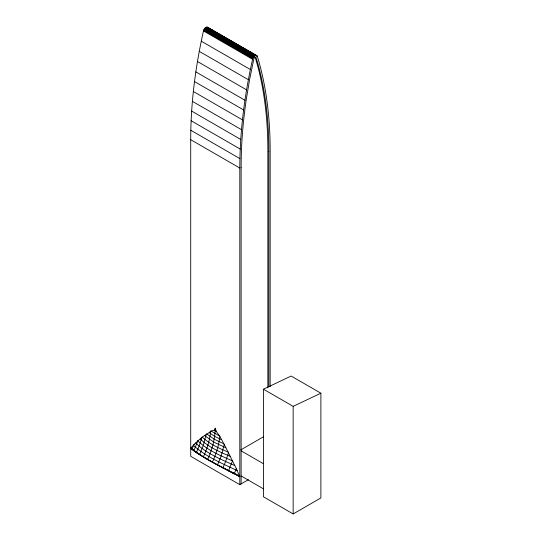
<?xml version="1.0" encoding="UTF-8"?>
<svg xmlns="http://www.w3.org/2000/svg" width="541" height="541" viewBox="0 0 541 541"><rect width="100%" height="100%" fill="white"/><g stroke="black" fill="none" stroke-linecap="round" stroke-linejoin="round"><path stroke-width="0.81" d="M248.42 479.698L239.812 484.662L190.709 456.313L190.709 139.686C190.723 103.094 195.484 66.604 203.47 30.925C203.788 29.072 206.141 25.806 208.082 27.665M239.812 484.662L239.812 168.035C239.832 131.443 244.586 94.952 252.579 59.273C252.728 57.272 255.954 53.687 257.401 56.487C266.591 86.912 270.148 118.804 270.162 150.513L270.162 386.666M215.264 428.222L214.682 436.357L212.958 444.905L210.145 453.601L207.629 459.498L234.138 473.842L236.383 468.716L224.231 444.438L219.788 436.303L216.285 431.427L215.264 428.222L214.243 430.251L210.74 431.082L209.171 432.631L201.996 437.256L194.138 444.323L190.709 448.367L196.342 452.634L207.629 459.498M210.74 431.082C209.834 440.07 207.135 448.814 203.328 456.976M219.788 436.303C218.882 445.29 216.177 454.034 212.37 462.197M206.29 434.085L203.247 445.568L199.541 454.677M224.231 444.438L221.188 455.921L217.482 465.03M201.996 437.256L199.081 446.23L196.342 452.634M228.525 452.574L225.611 461.547L222.878 467.951M197.925 440.665L193.779 450.883M232.603 460.682L228.458 470.9M194.138 444.323L191.886 449.449M240.86 449.842L263.474 436.783M293.161 513.95L320.887 497.943L320.887 393.206L291.153 376.036L263.426 389.189L263.426 496.78L293.161 513.95L293.161 406.359L263.426 389.189M293.161 406.359L320.887 393.206M232.711 460.939C220.39 455.684 207.521 450.301 197.817 440.793M230.331 456.354C219.605 451.985 208.583 447.15 200.197 438.954M225.861 447.806L213.654 442.031L204.667 435.573M228.234 452.093C218.963 448.367 209.651 444.019 202.293 437.121M234.841 465.585C221.154 459.431 206.601 453.574 195.686 442.978M221.357 439.664L214.682 436.357L209.171 432.631M194.314 451.133A49.048 3.347 27.2 0 0 234.138 473.794L239.812 476.722L237.134 470.569C222.033 463.312 205.837 456.807 193.387 445.311M223.791 443.803L214.229 439.177L206.73 433.956M239.42 475.864C222.953 467.363 205.384 459.958 191.101 447.962M216.285 431.427L214.243 430.251M219.362 435.843L211.166 431.109M207.379 27.111L256.88 55.669M208.806 28.085L257.191 56.021M206.919 27.05L256.021 55.398M211.186 29.809L213.35 31.06M227.071 38.979L228.518 39.811M236.458 44.403L237.905 45.234M255.237 55.236L257.401 56.487M206.412 27.138L255.521 55.493M205.884 27.375L254.987 55.73M205.357 27.753L254.459 56.102M204.85 28.247L253.952 56.595M204.39 28.835L253.492 57.19M203.998 29.505L253.1 57.853M203.686 30.208L252.789 58.556M203.47 30.925L252.579 59.273M201.266 41.17L250.368 69.519M199.264 51.361L248.366 79.71M197.465 61.498L246.574 89.853M195.835 71.899L244.945 100.247M194.503 81.583L243.612 109.931M193.34 91.503L242.442 119.859M192.386 101.343L241.496 129.698M191.649 111.088L240.752 139.443M191.122 120.731L240.224 149.086M190.811 130.266L239.913 158.621M190.709 139.686L239.812 168.035M241.124 450.842L263.426 463.718M241.124 475.965L263.426 488.841M190.709 448.367L192.873 449.618M232.414 472.509L239.812 476.722M236.383 468.716L237.134 470.569M255.169 57.163L257.347 64.758M268.85 151.284L268.85 386.727M267.856 387.843L267.856 150.709A430.643 248.63 -60 0 0 257.36 64.751M241.124 167.291L241.124 483.911M241.13 167.291A431.475 249.117 -60 0 1 246.27 99.483L249.638 79.358L253.81 59.097C253.851 58.09 255.494 56.264 256.163 57.738L258.348 65.333A430.643 248.63 -60 0 1 268.843 151.291M193.617 450.626A49.048 3.347 27.2 0 1 192.447 449.727"/></g></svg>
